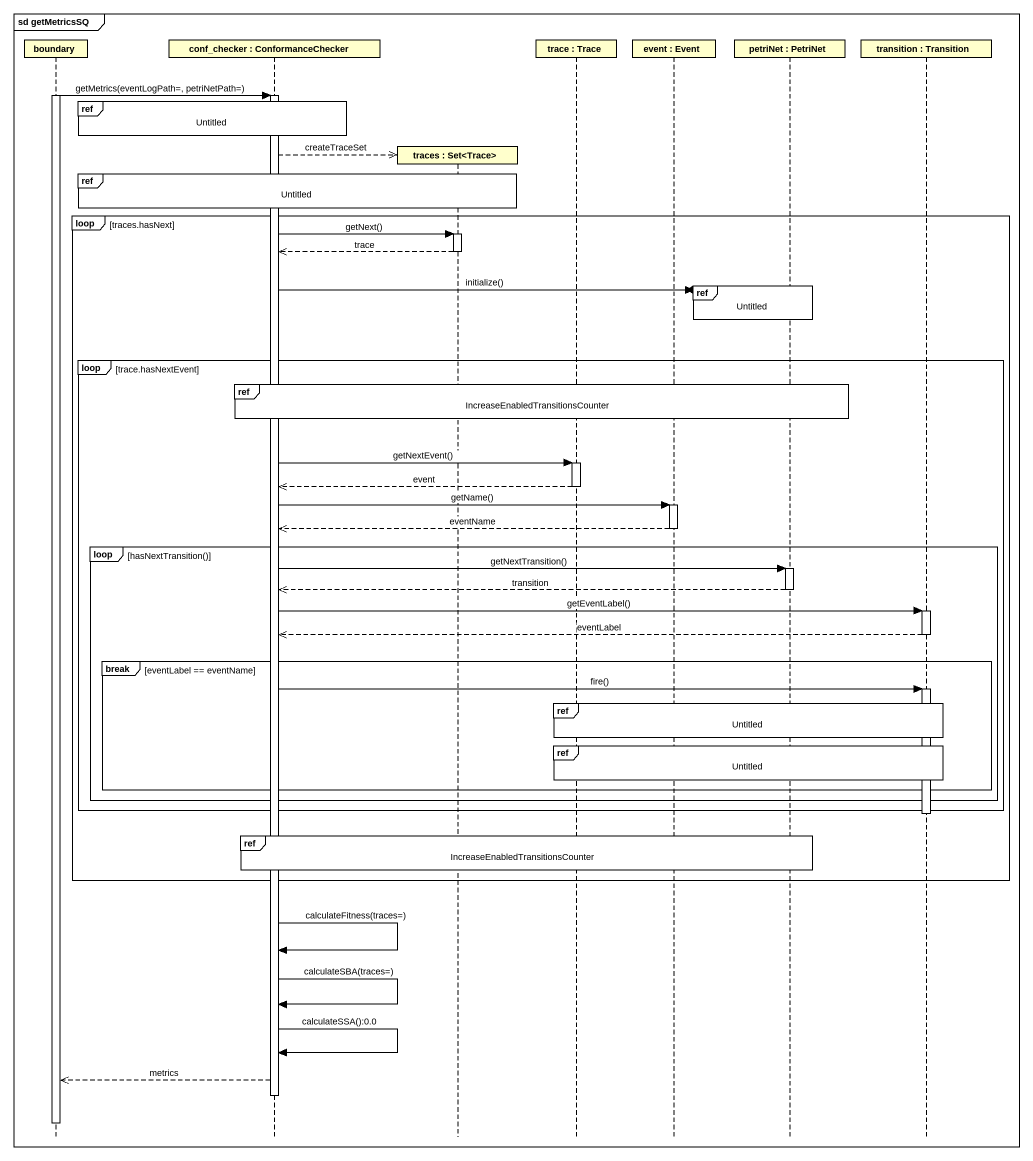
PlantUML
@startuml
mainframe sd getMetricsSQ
hide footbox
participant "boundary" as boundary_
participant "conf_checker : ConformanceChecker" as conf_checker
participant "traces : Set<Trace>" as traces
participant "trace : Trace" as trace
participant "event : Event" as event
participant "petriNet : PetriNet" as petriNet
participant "transition : Transition" as transition

activate boundary_
boundary_ -> conf_checker : getMetrics(eventLogPath=, petriNetPath=)
activate conf_checker
ref over conf_checker : Untitled
conf_checker -->> traces ** : createTraceSet
ref over conf_checker, traces : Untitled
loop traces.hasNext
  conf_checker -> traces : getNext()
  activate traces
  traces -->> conf_checker : trace
  deactivate traces
  ref over petriNet : Untitled
  conf_checker ->o] : initialize()
  loop trace.hasNextEvent
    ref over conf_checker, traces, trace, event, petriNet : IncreaseEnabledTransitionsCounter
    conf_checker -> trace : getNextEvent()
    activate trace
    trace -->> conf_checker : event
    deactivate trace
    conf_checker -> event : getName()
    activate event
    event -->> conf_checker : eventName
    deactivate event
    loop hasNextTransition()
      conf_checker -> petriNet : getNextTransition()
      activate petriNet
      petriNet -->> conf_checker : transition
      deactivate petriNet
      conf_checker -> transition : getEventLabel()
      activate transition
      transition -->> conf_checker : eventLabel
      deactivate transition
      break eventLabel == eventName
        conf_checker -> transition : fire()
        activate transition
        ref over trace, event, petriNet, transition : Untitled
        ref over trace, event, petriNet, transition : Untitled
      end
    end
  end
  deactivate transition
  ref over conf_checker, traces, trace, event, petriNet : IncreaseEnabledTransitionsCounter
end
conf_checker -> conf_checker : calculateFitness(traces=)
conf_checker -> conf_checker : calculateSBA(traces=)
conf_checker -> conf_checker : calculateSSA():0.0
conf_checker -->> boundary_ : metrics
deactivate conf_checker
deactivate boundary_
@enduml
